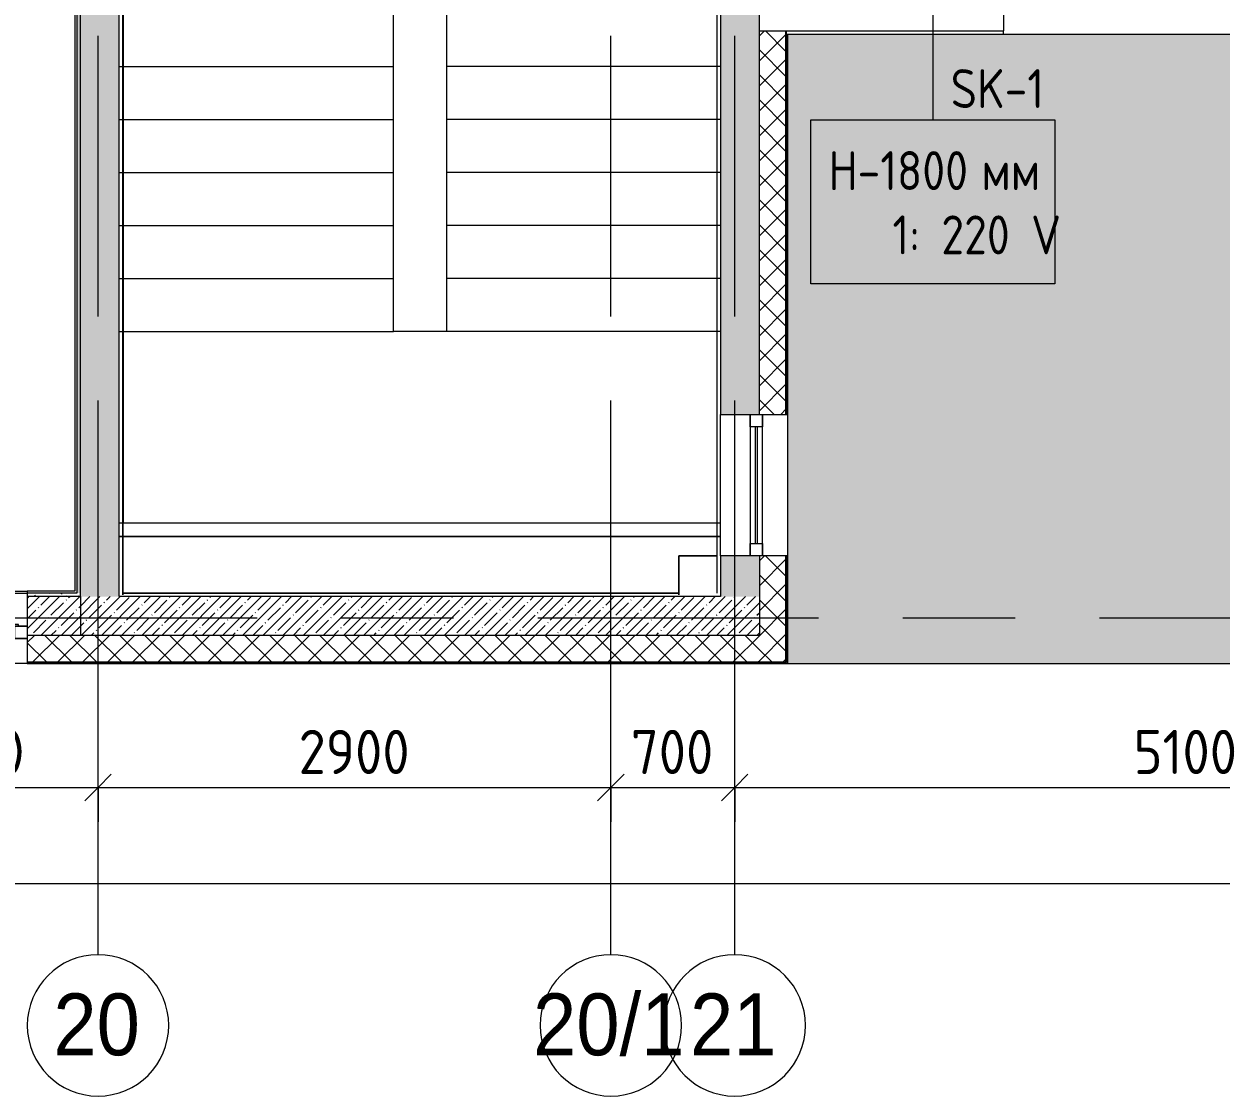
# Model space of a CAD drawing. Header units: millimetres. Extents: x 35111 to 235598, y -8553 to 29000.
# Drawn here: x 71541 to 78310, y -2706 to 3360 of the extents above; entities that cross this region are included whole.
import ezdxf

# ---------------------------------------------------------------- set-up
doc = ezdxf.new("R2010")
doc.units = ezdxf.units.MM
doc.linetypes.add('Осевая', pattern=[3175, 635, -476.25, 1587.5, -476.25])
for name, color, linetype, lineweight in [('A-ANNO-DIMS', 7, 'Continuous', 9), ('A-ANNO-DIMS-100', 7, 'Continuous', 9), ('A-DETL', 7, 'Continuous', 9), ('A-GLAZ', 7, 'Continuous', 9), ('A-GLAZ-1', 7, 'Continuous', 13), ('A-WALL', 7, 'Continuous', 9), ('E-ELEC-FIXT-IDEN', 7, 'Continuous', 9), ('I-WALL', 7, 'Continuous', 9), ('S-STRS-1', 7, 'Continuous', 9), ('Оси', 7, 'Continuous', 9), ('Оси-1', 7, 'Continuous', 20), ('Оси-2', 7, 'Осевая', 9)]:
    doc.layers.add(name, color=color, linetype=linetype, lineweight=lineweight)
for name, color, linetype, lineweight, true_color in [('A-DETL-GENF-1', 7, 'Continuous', 9, 0xd4d4d4), ('A-WALL-1', 7, 'Continuous', 9, 0x3c3c3c), ('A-WALL-FNSH-1', 7, 'Continuous', 9, 0x3c3c3c)]:
    doc.layers.add(name, color=color, linetype=linetype, lineweight=lineweight, true_color=true_color)
doc.styles.add('Arial', font='arial.ttf', dxfattribs={"width": 0.9, "height": 350})
doc.styles.add('GOST Common_1', font='GOST_Common.ttf', dxfattribs={"width": 0.9, "height": 220})
doc.styles.add('ISOCPEUR', font='isocpeur.ttf', dxfattribs={"width": 0.9, "height": 250})
doc.dimstyles.new('ISO-2_5_0_9К_БОЛЬШОЙ', dxfattribs={"dimscale": 304.8, "dimtxt": 248.995294, "dimasz": 0.492126, "dimexe": 0.393701, "dimexo": 0.984252, "dimgap": 0, "dimtad": 1, "dimdec": 0, "dimrnd": 10, "dimzin": 0, "dimdsep": 46, "dimtxsty": 'ISOCPEUR', "dimblk1": 'OBLIQUE', "dimblk2": 'OBLIQUE', "dimsah": 1, "dimcen": 0.09, "dimdle": 0.393701, "dimazin": 0, "dimtfac": 1, "dimtdec": 4, "dimtix": 1, "dimtmove": 0, "dimatfit": 3, "dimfxl": 1, "dimtvp": 1, "dimtolj": 1, "dimtzin": 0, "dimarcsym": 2})
pattern_1 = [(45, (0, 0), (-70.71068, 70.71068), []), (135, (0, 0), (-70.71068, -70.71068), [])]
pattern_2 = [(45, (0, 0), (-57.02463, 57.02463), []), (45, (57.025, 0), (-57.02463, 57.02463), [100.806, -20.161, 3.353, -16.808])]
pattern_3 = [(0, (0, 0), (121.92, 30.48), [10.058, -81.382, 10.058, -81.382, -487.68]), (0, (0, 0), (121.92, 30.48), [-182.88, 10.058, -172.822, 10.058, -81.382, -213.36]), (0, (0, 0), (121.92, 30.48), [-457.2, 10.058, -50.902, 10.058, -142.342]), (120, (45.72, 15.24), (-87.356454, 90.345817), [10.058, -81.382, 10.058, -81.382, -487.68]), (120, (45.72, 15.24), (-87.356454, 90.345817), [-182.88, 10.058, -172.822, 10.058, -81.382, -213.36]), (120, (45.72, 15.24), (-87.356454, 90.345817), [-457.2, 10.058, -50.902, 10.058, -142.342]), (240, (60.96, 76.2), (-34.563546, -120.825817), [10.058, -81.382, 10.058, -81.382, -487.68]), (240, (60.96, 76.2), (-34.563546, -120.825817), [-182.88, 10.058, -172.822, 10.058, -81.382, -213.36]), (240, (60.96, 76.2), (-34.563546, -120.825817), [-457.2, 10.058, -50.902, 10.058, -142.342])]

# ---------------------------------------------------------------- blocks, each defined once
blk = doc.blocks.new('120_Окно_СКБ_1Ст - 120_Окно_СКБ_1Ст 900х2500_h_-V19-План размещения напольных электротехнических лючков и розеток 3 этажа в осях 12-23')
at = {"layer": 'A-GLAZ'}
for p, q in [((450, -57), (-450, -57)), ((-450, -127), (-400, -127)), ((-330, -107), (330, -107)), ((330, -117), (-330, -117)), ((400, -127), (450, -127))]:
    blk.add_line(p, q, dxfattribs=at)
at = {"layer": 'A-GLAZ-1'}
for p, q in [((-450, -127), (-450, -57)), ((-450, -57), (-380, -57)), ((-380, -57), (-380, -127)), ((380, -127), (380, -57)), ((380, -57), (450, -57)), ((450, -57), (450, -127)), ((-380, -127), (-450, -127)), ((-380, -127), (-400, -127)), ((-400, -127), (-400, -137)), ((380, -87), (-380, -87)), ((-380, -87), (-380, -127)), ((-330, -137), (-330, -87)), ((330, -137), (330, -87)), ((380, -127), (380, -87)), ((450, -127), (380, -127)), ((400, -127), (380, -127)), ((400, -137), (400, -127)), ((-400, -137), (400, -137)), ((400, -137), (-400, -137))]:
    blk.add_line(p, q, dxfattribs=at)
blk = doc.blocks.new('120_Окно_СКБ_1Ст - 120_Окно_СКБ_1Ст 800х2500 EI30-23532001-План размещения напольных электротехнических лючков и розеток 3 этажа в осях 12-23')
at = {"layer": 'A-GLAZ'}
for p, q in [((400, -57), (-400, -57)), ((-400, -127), (400, -127)), ((330, -87), (-330, -87)), ((330, -97), (-330, -97))]:
    blk.add_line(p, q, dxfattribs=at)
at = {"layer": 'A-GLAZ-1'}
for p, q in [((-400, -127), (-400, -57)), ((-400, -57), (-330, -57)), ((-330, -57), (-330, -127)), ((330, -127), (330, -57)), ((330, -57), (400, -57)), ((400, -57), (400, -127)), ((-330, -127), (-400, -127)), ((400, -127), (330, -127))]:
    blk.add_line(p, q, dxfattribs=at)
blk = doc.blocks.new('Зашивка приборов отопления38 - Зашивка приборов отопления-33325280-План размещения напольных электротехнических лючков и розеток 3 этажа в осях 12-23')
at = {"layer": 'A-WALL'}
for p, q in [((120704.7, 18041.2), (120704.7, 17931.2)), ((120704.7, 17931.2), (124104.7, 17931.2)), ((124104.7, 17931.2), (120704.7, 17931.2)), ((120704.7, 17931.2), (120704.7, 17856.2)), ((120704.7, 17856.2), (124104.7, 17856.2))]:
    blk.add_line(p, q, dxfattribs=at)
blk = doc.blocks.new('Ось сетки - D8-29747960-План размещения напольных электротехнических лючков и розеток 3 этажа в осях 12-23')
at = {"layer": 'Оси-1'}
for start, end in [(360, 180), (180, 360)]:
    blk.add_arc((0, 0), 4, start, end, dxfattribs=at)
blk = doc.blocks.new('DIMBLOCK36-План размещения напольных электротехнических лючков и розеток 3 этажа в осях 12-23')
at = {"layer": 'A-ANNO-DIMS-100'}
for p, q in [((38310, -1698.2), (38310, -1384.2)), ((84560, -1698.2), (84560, -1384.2)), ((38190, -1504.2), (84680, -1504.2)), ((38310, -1504.2), (38310, -1698.2)), ((84560, -1504.2), (84560, -1698.2))]:
    blk.add_line(p, q, dxfattribs=at)
at = {"layer": 'A-ANNO-DIMS-100', "lineweight": 20}
for p, q in [((38310, -1504.2), (38385, -1429.2)), ((84560, -1504.2), (84635, -1429.2)), ((38310, -1504.2), (38235, -1579.2)), ((84560, -1504.2), (84485, -1579.2))]:
    blk.add_line(p, q, dxfattribs=at)
at = {"layer": 'A-ANNO-DIMS-100', "color": 0, "insert": (61028, -1177.6), "char_height": 250, "width": 976.828, "attachment_point": 1, "line_spacing_factor": 1.149209, "style": 'ISOCPEUR'}
blk.add_mtext('46250', dxfattribs=at)
blk = doc.blocks.new('_Oblique')
at = {"color": 0, "linetype": 'ByBlock', "lineweight": -2}
blk.add_line((-0.5, -0.5), (0.5, 0.5), dxfattribs=at)
blk = doc.blocks.new('DIMBLOCK50-План размещения напольных электротехнических лючков и розеток 3 этажа в осях 12-23')
at = {"layer": 'A-ANNO-DIMS-100'}
for p, q in [((70560, -1154.7), (70560, -840.7)), ((71960, -1154.7), (71960, -840.7)), ((70560, -960.7), (71960, -960.7)), ((70560, -960.7), (70560, -1154.7)), ((71960, -960.7), (71960, -1154.7))]:
    blk.add_line(p, q, dxfattribs=at)
at = {"layer": 'A-ANNO-DIMS-100', "lineweight": 20}
for p, q in [((70560, -960.7), (70635, -885.7)), ((71960, -960.7), (72035, -885.7)), ((70560, -960.7), (70485, -1035.7)), ((71960, -960.7), (71885, -1035.7))]:
    blk.add_line(p, q, dxfattribs=at)
at = {"layer": 'A-ANNO-DIMS-100', "color": 0, "insert": (70953.5, -634.1), "char_height": 250, "width": 735.494, "attachment_point": 1, "line_spacing_factor": 1.149209, "style": 'ISOCPEUR'}
blk.add_mtext('1400', dxfattribs=at)
blk = doc.blocks.new('DIMBLOCK51-План размещения напольных электротехнических лючков и розеток 3 этажа в осях 12-23')
at = {"layer": 'A-ANNO-DIMS-100'}
for p, q in [((71960, -1154.7), (71960, -840.7)), ((74860, -1154.7), (74860, -840.7)), ((71960, -960.7), (74860, -960.7)), ((71960, -960.7), (71960, -1154.7)), ((74860, -960.7), (74860, -1154.7))]:
    blk.add_line(p, q, dxfattribs=at)
at = {"layer": 'A-ANNO-DIMS-100', "lineweight": 20}
for p, q in [((71960, -960.7), (72035, -885.7)), ((74860, -960.7), (74935, -885.7)), ((71960, -960.7), (71885, -1035.7)), ((74860, -960.7), (74785, -1035.7))]:
    blk.add_line(p, q, dxfattribs=at)
at = {"layer": 'A-ANNO-DIMS-100', "color": 0, "insert": (73094, -634.1), "char_height": 250, "width": 758.478, "attachment_point": 1, "line_spacing_factor": 1.149209, "style": 'ISOCPEUR'}
blk.add_mtext('2900', dxfattribs=at)
blk = doc.blocks.new('DIMBLOCK52-План размещения напольных электротехнических лючков и розеток 3 этажа в осях 12-23')
at = {"layer": 'A-ANNO-DIMS-100'}
for p, q in [((74860, -1154.7), (74860, -840.7)), ((75560, -1154.7), (75560, -840.7)), ((74860, -960.7), (75560, -960.7)), ((74860, -960.7), (74860, -1154.7)), ((75560, -960.7), (75560, -1154.7))]:
    blk.add_line(p, q, dxfattribs=at)
at = {"layer": 'A-ANNO-DIMS-100', "lineweight": 20}
for p, q in [((74860, -960.7), (74935, -885.7)), ((75560, -960.7), (75635, -885.7)), ((74860, -960.7), (74785, -1035.7)), ((75560, -960.7), (75485, -1035.7))]:
    blk.add_line(p, q, dxfattribs=at)
at = {"layer": 'A-ANNO-DIMS-100', "color": 0, "insert": (74973, -634.1), "char_height": 250, "width": 568.858, "attachment_point": 1, "line_spacing_factor": 1.149209, "style": 'ISOCPEUR'}
blk.add_mtext('700', dxfattribs=at)
blk = doc.blocks.new('DIMBLOCK53-План размещения напольных электротехнических лючков и розеток 3 этажа в осях 12-23')
at = {"layer": 'A-ANNO-DIMS-100'}
for p, q in [((75560, -1154.7), (75560, -840.7)), ((80660, -1154.7), (80660, -840.7)), ((75560, -960.7), (80660, -960.7)), ((75560, -960.7), (75560, -1154.7)), ((80660, -960.7), (80660, -1154.7))]:
    blk.add_line(p, q, dxfattribs=at)
at = {"layer": 'A-ANNO-DIMS-100', "lineweight": 20}
for p, q in [((75560, -960.7), (75635, -885.7)), ((80660, -960.7), (80735, -885.7)), ((75560, -960.7), (75485, -1035.7)), ((80660, -960.7), (80585, -1035.7))]:
    blk.add_line(p, q, dxfattribs=at)
at = {"layer": 'A-ANNO-DIMS-100', "color": 0, "insert": (77815.5, -634.1), "char_height": 250, "width": 706.764, "attachment_point": 1, "line_spacing_factor": 1.149209, "style": 'ISOCPEUR'}
blk.add_mtext('5100', dxfattribs=at)

msp = doc.modelspace()

# ---------------------------------------------------------------- hatches: boundary and pattern name
at = {"layer": 'A-DETL-GENF-1'}
h = msp.add_hatch(color=256, dxfattribs=at)
h.paths.add_polyline_path([(79002.7, -258), (84826.2, -258), (84826.2, 3300), (75858, 3300), (75858, -258), (76090.9, -258)])
h.paths.add_polyline_path([(66560, 11900), (66560, 27358), (41910, 27358), (41910, 23858), (38510, 23858), (38510, 23799.7), (38742.7, 23799.7), (38742.7, 15358), (42380, 15358), (42380, 11900), (64444, 11900)])
h.paths.add_polyline_path([(81914.4, 15650), (84500.7, 15650), (84500.7, 18590), (74040, 18590), (74040, 15650), (79002.7, 15650)])
at = {"layer": 'A-WALL'}
h = msp.add_hatch(dxfattribs=at)
h.set_pattern_fill('FP_20', color=256, style=0, pattern_type=2)
h.set_pattern_definition(pattern_1)
h.paths.add_polyline_path([(75850, -250), (75850, 350), (75700, 350), (75700, -250)])
h.paths.add_polyline_path([(75700, 1150), (75850, 1150), (75850, 3320), (75700, 3320), (75700, 1454.2)])
h = msp.add_hatch(dxfattribs=at)
h.set_pattern_fill('FP_20', color=256, style=0, pattern_type=2)
h.set_pattern_definition(pattern_1)
h.paths.add_polyline_path([(75700, -250), (75700, -100), (71560, -100), (71560, -250), (73179.2, -250)])
h.paths.add_polyline_path([(70660, -250), (70660, -100), (67060, -100), (67060, -250), (70267.5, -250)])
h.paths.add_polyline_path([(66160, -250), (66160, -100), (65160, -100), (65160, -250), (65899.8, -250)])
h.paths.add_polyline_path([(63710, -250), (64260, -250), (64260, -100), (63710, -100)])
h.paths.add_polyline_path([(61532.2, -250), (61610, -250), (61610, -100), (60910, -100), (60910, -250), (61410, -250)])
h.paths.add_polyline_path([(57810, -250), (57810, -100), (56627.1, -100), (56627.1, -250), (57164.6, -250)])
at = {"layer": 'I-WALL'}
h = msp.add_hatch(dxfattribs=at)
h.set_pattern_fill('FP_17', color=256, style=0, pattern_type=2)
h.set_pattern_definition(pattern_2)
h.paths.add_polyline_path([(75700, 120), (75700, 350), (75480, 350), (75480, 120)])
h.paths.add_polyline_path([(75480, 1150), (75700, 1150), (75700, 3550), (75480, 3550), (75480, 1454.2)])
h.paths.add_polyline_path([(75480, 4050), (75700, 4050), (75700, 7900), (75480, 7900), (75480, 4910.4)])
h = msp.add_hatch(dxfattribs=at)
h.set_pattern_fill('FP_71', color=256, style=0, pattern_type=2)
h.set_pattern_definition(pattern_3)
h.paths.add_polyline_path([(71840, 140), (71860, 140), (71860, 7680), (71840, 7680), (71840, 151)])
h = msp.add_hatch(dxfattribs=at)
h.set_pattern_fill('FP_17', color=256, style=0, pattern_type=2)
h.set_pattern_definition(pattern_2)
h.paths.add_polyline_path([(72080, 120), (72080, 7680), (71860, 7680), (71860, 120)])
h = msp.add_hatch(dxfattribs=at)
h.set_pattern_fill('FP_71', color=256, style=0, pattern_type=2)
h.set_pattern_definition(pattern_3)
h.paths.add_polyline_path([(71560, 120), (71860, 120), (71860, 140), (71560, 140)])
h.paths.add_polyline_path([(70267.5, 120), (70660, 120), (70660, 140), (69165.9, 140), (69165.9, 120), (69539.5, 120)])
h = msp.add_hatch(dxfattribs=at)
h.set_pattern_fill('FP_17', color=256, style=0, pattern_type=2)
h.set_pattern_definition(pattern_2)
h.paths.add_polyline_path([(70660, -100), (70660, 120), (67060, 120), (67060, -100), (70267.5, -100)])
h.paths.add_polyline_path([(71860, -100), (71860, 120), (71560, 120), (71560, -100), (71723.3, -100)])
h.paths.add_polyline_path([(65910, -100), (66160, -100), (66160, 120), (65910, 120)])
h = msp.add_hatch(dxfattribs=at)
h.set_pattern_fill('FP_17', color=256, style=0, pattern_type=2)
h.set_pattern_definition(pattern_2)
h.paths.add_polyline_path([(75700, -100), (75700, 120), (71860, 120), (71860, -100), (73179.2, -100)])

# ---------------------------------------------------------------- linework, layer by layer
at = {"layer": 'A-DETL'}
for p, q in [((84826.2, 3300), (75858, 3300)), ((75858, 3300), (75858, -258)), ((75858, -258), (84826.2, -258))]:
    msp.add_line(p, q, dxfattribs=at)
at = {"layer": 'A-WALL'}
for p, q in [((71840, 7660), (71840, 140)), ((71860, 120), (71860, 7680)), ((75700, 3320), (77080, 3320)), ((75700, 1150), (75700, 3320)), ((75850, 1150), (75850, 3320)), ((75853, 1150), (75853, 3320)), ((75858, 3300), (75853, 3300)), ((75459, 350), (75459, 351)), ((75700, 350), (75700, -100)), ((75850, -250), (75850, 350)), ((75853, -253), (75853, 350)), ((71840, 140), (71560, 140)), ((72101, 140), (72101, 139)), ((71860, 120), (71560, 120)), ((71560, -258), (70660, -258)), ((71560, -250), (75850, -250)), ((71560, -253), (75853, -253))]:
    msp.add_line(p, q, dxfattribs=at)
at = {"layer": 'A-WALL-1'}
for p, q in [((72080, 120), (72080, 7680)), ((77080, 3750), (77080, 3320)), ((75480, 3550), (75480, 1150)), ((75700, 3320), (75700, 3550)), ((75480, 1150), (75850, 1150)), ((75850, 350), (75480, 350)), ((75480, 350), (75480, 120)), ((71560, 140), (71560, -250)), ((71860, 120), (71860, -100)), ((75480, 120), (72080, 120)), ((75700, -100), (71560, -100))]:
    msp.add_line(p, q, dxfattribs=at)
at = {"layer": 'A-WALL-FNSH-1'}
for p, q in [((71829, 7649), (71829, 151)), ((72100, 7660), (72100, 130)), ((72101, 140), (72101, 7659)), ((75459, 7659), (75459, 351)), ((75460, 140.5), (75460, 7660)), ((77080, 3300), (77080, 3320)), ((75850, 1150), (75858, 1150)), ((75244, 351), (75244, 140)), ((75459, 351), (75244, 351)), ((75245, 130), (75245, 350)), ((75245, 350), (75459, 350)), ((75459, 350), (75459, 140.5)), ((75858, 350), (75850, 350)), ((71829, 151), (71560, 151)), ((71560, 151), (71560, 140)), ((75244, 140), (72101, 140)), ((72101, 130), (72101, 139)), ((72101, 139), (75244, 139)), ((75244, 139), (75244, 130)), ((75459, 140.5), (75460, 140.5)), ((72100, 130), (72101, 130)), ((75244, 130), (75245, 130)), ((71560, -250), (71560, -258)), ((71560, -258), (75858, -258))]:
    msp.add_line(p, q, dxfattribs=at)
at = {"layer": 'E-ELEC-FIXT-IDEN'}
msp.add_line((76680.8, 3790), (76680.8, 2817.8), dxfattribs=at)
at = {"layer": 'E-ELEC-FIXT-IDEN', "flags": 128}
msp.add_lwpolyline([(75991.3, 2817.8), (77370.3, 2817.8), (77370.3, 1889.8), (75991.3, 1889.8)], close=True, dxfattribs=at)
at = {"layer": 'I-WALL'}
for p, q in [((72100.4, 535), (72100.4, 7659)), ((72101.4, 7659), (72101.4, 535)), ((72100.4, 1630.5), (72101.4, 1630.5)), ((72100.4, 1310), (72101.4, 1310)), ((70697.5, 151), (71560, 151)), ((70697.5, 140), (71560, 140))]:
    msp.add_line(p, q, dxfattribs=at)
at = {"layer": 'S-STRS-1'}
for p, q in [((73630, 3120), (73630, 3420)), ((73930, 3420), (73930, 3120)), ((72080, 3120), (73630, 3120)), ((72080, 3120), (73630, 3120)), ((73630, 2820), (73630, 3120)), ((73930, 3120), (73930, 2820)), ((75480, 3120), (73930, 3120)), ((75480, 3120), (73930, 3120)), ((72080, 2820), (73630, 2820)), ((72080, 2820), (73630, 2820)), ((73630, 2520), (73630, 2820)), ((73930, 2820), (73930, 2520)), ((75480, 2820), (73930, 2820)), ((75480, 2820), (73930, 2820)), ((72080, 2520), (73630, 2520)), ((72080, 2520), (73630, 2520)), ((73630, 2220), (73630, 2520)), ((73930, 2520), (73930, 2220)), ((75480, 2520), (73930, 2520)), ((75480, 2520), (73930, 2520)), ((72080, 2220), (73630, 2220)), ((72080, 2220), (73630, 2220)), ((73630, 1920), (73630, 2220)), ((73930, 2220), (73930, 1920)), ((75480, 2220), (73930, 2220)), ((75480, 2220), (73930, 2220)), ((72080, 1920), (73630, 1920)), ((72080, 1920), (73630, 1920)), ((73630, 1620), (73630, 1920)), ((73930, 1920), (73930, 1620)), ((75480, 1920), (73930, 1920)), ((75480, 1920), (73930, 1920)), ((72080, 1620), (73630, 1620)), ((72080, 1620), (73630, 1620)), ((73930, 1620), (73630, 1620)), ((75480, 1620), (73930, 1620)), ((75480, 1620), (73930, 1620)), ((75480, 535), (75480, 1150))]:
    msp.add_line(p, q, dxfattribs=at)
at = {"layer": 'Оси'}
for p, q in [((71960, -1906.3), (71960, 593.7)), ((74860, -1906.3), (74860, 593.7)), ((75560, -1906.3), (75560, 593.7))]:
    msp.add_line(p, q, dxfattribs=at)
at = {"layer": 'Оси-2'}
for p, q in [((74860, 593.7), (74860, 25434.4)), ((75560, 593.7), (75560, 25030)), ((71960, 593.7), (71960, 24850)), ((38410.7, 0), (82250, 0))]:
    msp.add_line(p, q, dxfattribs=at)

# ---------------------------------------------------------------- block references
at = {"layer": 'A-GLAZ'}
for name, p, rotation in [('120_Окно_СКБ_1Ст - 120_Окно_СКБ_1Ст 800х2500 EI30-23532001-План размещения напольных электротехнических лючков и розеток 3 этажа в осях 12-23', (75775, 750), 270), ('120_Окно_СКБ_1Ст - 120_Окно_СКБ_1Ст 900х2500_h_-V19-План размещения напольных электротехнических лючков и розеток 3 этажа в осях 12-23', (71110, -175), 180)]:
    msp.add_blockref(name, p, dxfattribs=dict(at, rotation=rotation))
at = {"layer": 'A-WALL', "rotation": 180}
msp.add_blockref('Зашивка приборов отопления38 - Зашивка приборов отопления-33325280-План размещения напольных электротехнических лючков и розеток 3 этажа в осях 12-23', (196184.7, 18391.2), dxfattribs=at)
at = {"layer": 'Оси-1', "xscale": 99.99999999999993, "yscale": 99.99999999999993, "zscale": 99.99999999999993}
for p in [(71960, -2306.3), (74860, -2306.3), (75560, -2306.3)]:
    msp.add_blockref('Ось сетки - D8-29747960-План размещения напольных электротехнических лючков и розеток 3 этажа в осях 12-23', p, dxfattribs=at)

# ---------------------------------------------------------------- texts
at = {"layer": 'E-ELEC-FIXT-IDEN', "char_height": 220, "attachment_point": 1, "style": 'GOST Common_1'}
for s, insert, width in [('SK-1', (76781.1, 3104.2), 656.582), ('H-1800 ', (76091.3, 2640.2), 1046.202), ('мм', (76954.5, 2640.2), 375.19), ('   1: 220 V', (76091.3, 2276.4), 1291.519)]:
    msp.add_mtext(s, dxfattribs=dict(at, insert=insert, width=width))
at = {"layer": 'Оси', "char_height": 350, "attachment_point": 1, "style": 'Arial'}
for s, insert, width in [('20', (71707.4, -2125.6), 606.076), ('20/1', (74419.7, -2125.6), 1060.633), ('21', (75307.4, -2125.6), 606.076)]:
    msp.add_mtext(s, dxfattribs=dict(at, insert=insert, width=width))

# ---------------------------------------------------------------- dimensions: what is measured, and where the dimension line sits
at = {"layer": 'A-ANNO-DIMS'}
for base, p1, p2, override, picture, middle in [((71960, -960.7), (70560, -854.7), (71960, -854.7), {"dimpost": '<>', "dimfxl": 1400}, 'DIMBLOCK50-План размещения напольных электротехнических лючков и розеток 3 этажа в осях 12-23', (71260, -835.7)), ((74860, -960.7), (71960, -854.7), (74860, -854.7), {"dimpost": '<>', "dimfxl": 2900}, 'DIMBLOCK51-План размещения напольных электротехнических лючков и розеток 3 этажа в осях 12-23', (73410, -835.7)), ((75560, -960.7), (74860, -854.7), (75560, -854.7), {"dimpost": '<>', "dimfxl": 700}, 'DIMBLOCK52-План размещения напольных электротехнических лючков и розеток 3 этажа в осях 12-23', (75210, -835.7)), ((80660, -960.7), (75560, -854.7), (80660, -854.7), {"dimpost": '<>', "dimfxl": 5100}, 'DIMBLOCK53-План размещения напольных электротехнических лючков и розеток 3 этажа в осях 12-23', (78110, -835.7)), ((84560, -1504.2), (38310, -1398.2), (84560, -1398.2), {"dimpost": '<>', "dimfxl": 46250}, 'DIMBLOCK36-План размещения напольных электротехнических лючков и розеток 3 этажа в осях 12-23', (61435, -1379.2))]:
    dim = msp.add_linear_dim(base=base, p1=p1, p2=p2, dimstyle='ISO-2_5_0_9К_БОЛЬШОЙ', override=override, dxfattribs=at)
    dim.commit()
    dim.dimension.update_dxf_attribs({"geometry": picture, "text_midpoint": middle})

doc.saveas('drawing.dxf')
